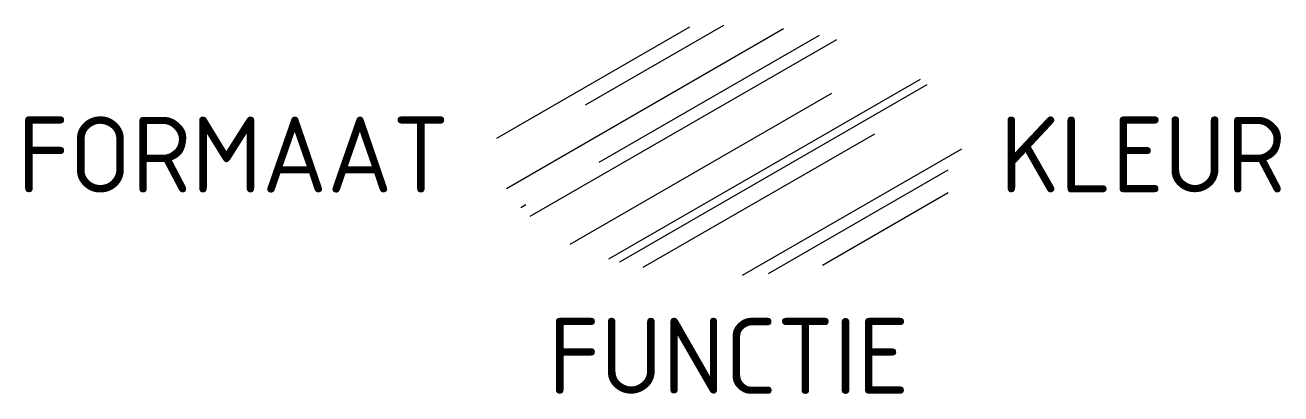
# Model space of a CAD drawing. Header units: metres. Extents: x -16.7 to 13.1, y -5.8 to 3.
import ezdxf
from ezdxf.enums import TextEntityAlignment as Align

# ---------------------------------------------------------------- set-up
doc = ezdxf.new("R2010")
doc.units = ezdxf.units.M
doc.styles.add('NLCS-ISO', font='NLCS-ISO.ttf')

msp = doc.modelspace()

# ---------------------------------------------------------------- linework, layer by layer
for p, q in [((-5.499, 0.291), (-0.921, 2.933)), ((-5.266, -0.9), (1.3, 2.891)), ((-3.397, 1.079), (-0.115, 2.974)), ((-3.074, -0.281), (2.157, 2.739)), ((-4.704, -1.56), (2.563, 2.636)), ((-2.839, -2.57), (4.544, 1.693)), ((-2.58, -2.643), (4.703, 1.562)), ((-3.758, -2.224), (2.446, 1.358)), ((-2.026, -2.771), (3.463, 0.398)), ((0.331, -2.958), (5.524, 0.041)), ((0.942, -2.919), (5.207, -0.456)), ((2.223, -2.719), (5.206, -0.997)), ((-4.924, -1.35), (-4.806, -1.281))]:
    msp.add_line(p, q)

# ---------------------------------------------------------------- texts
at = {"style": 'NLCS-ISO'}
msp.add_attdef('FORMAAT', text='', height=1.8, dxfattribs=at).set_placement((-6.621, -0.096), align=Align.MIDDLE_RIGHT)
msp.add_attdef('KLEUR', text='', height=1.8, dxfattribs=at).set_placement((6.429, -0.096), align=Align.MIDDLE_LEFT)
at = {"style": 'NLCS-ISO', "flags": 1}
msp.add_attdef('FUNCTIE', text='', height=1.8, dxfattribs=at).set_placement((0, -3.975), align=Align.TOP_CENTER)

doc.saveas('drawing.dxf')
